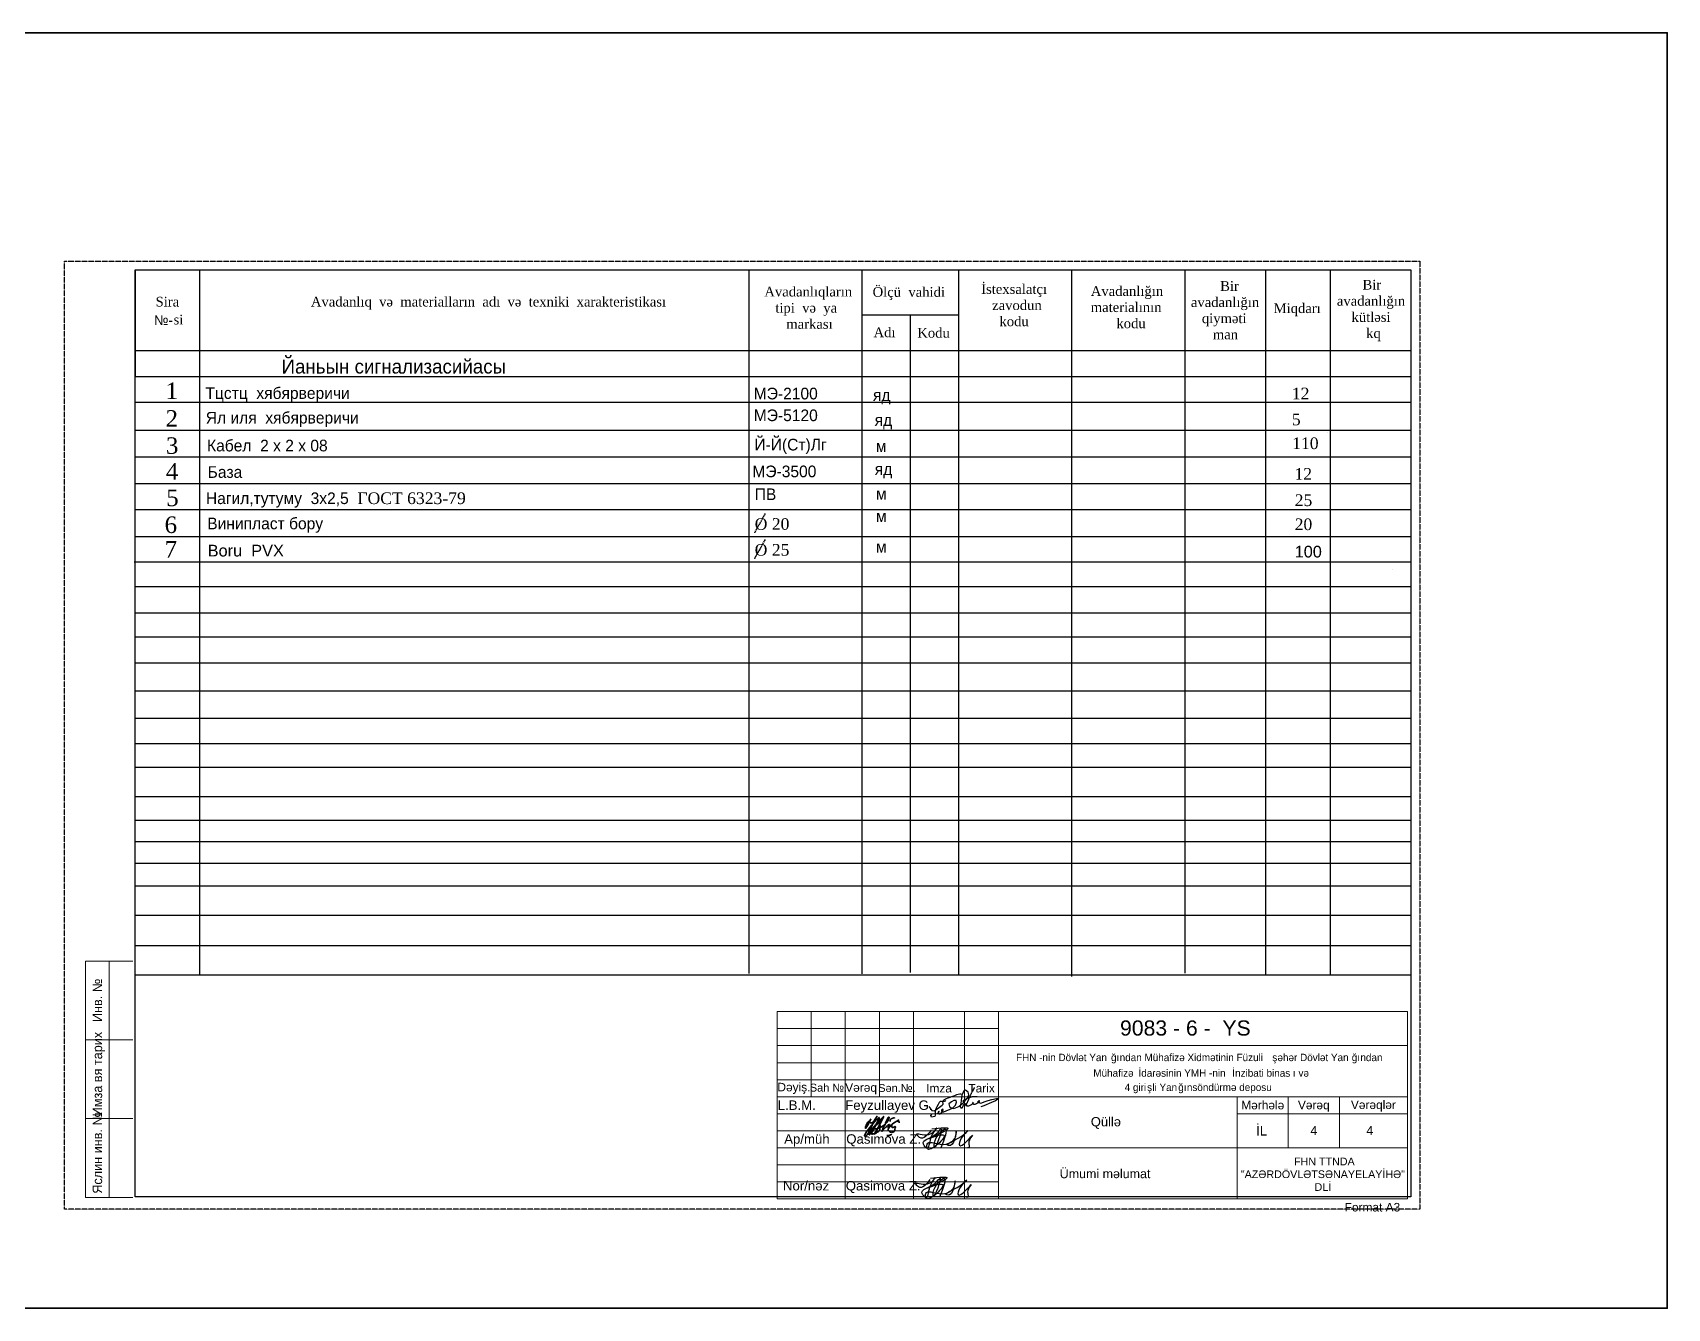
# Model space of a CAD drawing. Header units: millimetres. Extents: x 120281 to 1416367021, y -641565767 to 918373.
# Drawn here: x 1515712 to 1557668, y 556426 to 589163 of the extents above; entities that cross this region are included whole.
import ezdxf

# ---------------------------------------------------------------- set-up
doc = ezdxf.new("R2010")
doc.units = ezdxf.units.MM
doc.linetypes.add('ACAD_ISO02W100', pattern=[15, 12, -3])
doc.linetypes.add('CENTER', pattern=[50.8, 31.75, -6.35, 6.35, -6.35])
for name, color, linetype, lineweight in [('0_Ном._пера__1_Ном._пера__21', 7, 'Continuous', 30), ('0_Ном._пера__21', 7, 'Continuous', 35), ('0_Ном._пера__21_Ном._пера__7', 7, 'Continuous', 60), ('0_Ном._пера__7_Ном._пера__21', 7, 'Continuous', 30), ('cədvəl xətti-15', 7, 'Continuous', 15), ('cədvəl xətti-35', 7, 'Continuous', 35), ('Künc ştampının yazısı', 7, 'Continuous', 13), ('окна', 150, 'Continuous', 15), ('оси', 85, 'CENTER', 9), ('перегородка', 130, 'Continuous', 20), ('перегородка_Ном._пера__1', 7, 'Continuous', 15), ('размер', 90, 'Continuous', 40)]:
    doc.layers.add(name, color=color, linetype=linetype, lineweight=lineweight)
doc.layers.add('Trees', color=92, linetype='Continuous')
doc.layers.add('yer  alti  tel  kabeli', color=7, linetype='Continuous')
doc.styles.add('ARIAL', font='arial.ttf')
doc.styles.add('ARİAL', font='arial.ttf')
doc.styles.add('eeee', font='az97l01.TTF')
doc.styles.add('Segoe UI Light', font='segoeuil.ttf', dxfattribs={"width": 0.7})
doc.styles.add('Times New  Roman', font='times.ttf')
doc.styles.add('СГЕНЕРИР_СТИЛЬ_1', font='A3TI(LA).TTF')
doc.styles.add('тх', font='az97l01.TTF')

# ---------------------------------------------------------------- blocks, each defined once
blk = doc.blocks.new('imza')
at = {"layer": 'Trees', "color": 7, "lineweight": 35}
for points in [[(119720, 323671), (66422, 219944), (42890, 182637), (19967, 146297), (15300, 146297), (15300, 151548), (15300, 160199), (18817, 172635), (28167, 199489), (43494, 233005), (60112, 260506), (74006, 275754), (81247, 279703), (86499, 279703), (90251, 274776), (101934, 255493), (109353, 251051), (121336, 249109), (137421, 252022), (148648, 258819), (157824, 266372), (205102, 327179), (234949, 372477), (188278, 301645), (182164, 285472), (71039, 58567), (49297, 29796), (22297, 5315), (11999, 1421), (4890, 2720), (2153, 6441), (2153, 12680), (2153, 20998), (5657, 28003), (37175, 81506), (58069, 109161), (93158, 155604), (168836, 244492), (249359, 331849), (257092, 340239), (267608, 348560), (272179, 348560), (274632, 345775), (272513, 338421), (268929, 325976), (203932, 193993), (142303, 85970), (130681, 66803), (114116, 45299), (98340, 31119), (92665, 28851), (87444, 28851), (85288, 32367), (85288, 37925), (85288, 44958), (87785, 51878), (98000, 70822), (130411, 121776), (153236, 150731), (232390, 243285), (351751, 368187), (356609, 368187), (280335, 206621), (181882, 35886)], [(167136, 278349), (194691, 296062), (213990, 303970), (238885, 310721), (256638, 315535), (272291, 315535), (283870, 315535), (288695, 311333), (297931, 303288), (300852, 289924), (297572, 276036), (281361, 255206), (258010, 238040), (218752, 224087), (197993, 207372), (191226, 198858), (222154, 216298), (234032, 222996), (254203, 236686), (270940, 233782), (279104, 227565), (287462, 209110), (290183, 197066), (291281, 179704), (287836, 144642), (284270, 127093), (277886, 112915), (266529, 99357), (254031, 84436), (238452, 74448), (220952, 63228), (199475, 53640), (184462, 48973), (168676, 47383), (150237, 48242), (133752, 50038), (116228, 54219), (101027, 60416), (87626, 70611), (80826, 85804), (80826, 97798), (84626, 110592), (93027, 117788), (105628, 122386), (113861, 125390), (128629, 127783), (143203, 130145), (188423, 137473), (208420, 139584), (232323, 144536), (242885, 146724), (260979, 152750), (281350, 158414), (316662, 175080), (344127, 193380), (371539, 214476), (399090, 240115), (422514, 265598), (436403, 289010), (444708, 307514), (452855, 329232), (455833, 342579), (455833, 353795), (452179, 358621), (448393, 355754), (443175, 347926), (431148, 330820), (423464, 312790), (405582, 278084), (392800, 247509), (381371, 219323), (369936, 198963), (352731, 165608), (342564, 145896), (333386, 122755), (325788, 103596), (321219, 92074), (324285, 92074), (330880, 103244), (341696, 116427), (359107, 132905), (379155, 154789), (397358, 170872), (414305, 185281), (429715, 200550), (445524, 211968), (458145, 219271), (463857, 219271), (463857, 215022), (459473, 201745), (451237, 188202), (444707, 177465), (442469, 169480), (442469, 163240), (447517, 167090), (517041, 225315), (556686, 256394), (599532, 284291), (618334, 296532), (632144, 301800), (636726, 301800), (633761, 294931), (629347, 284702), (625366, 275480), (627697, 269475), (631605, 266781), (640634, 266781), (650741, 263010), (657067, 260650)], [(477209, 278739), (480314, 298392), (480314, 310116), (498253, 322873), (528957, 335286), (545658, 341551), (552098, 343967), (556652, 343967), (560453, 339788)], [(416076, 13564), (441715, 13213), (458574, 18127), (480976, 24657), (502998, 31077), (509500, 40944)], [(500295, 211291), (469701, 179690), (457620, 165559), (446670, 148138), (439881, 137337), (439881, 129823), (442153, 119815), (447100, 108759), (453312, 100716), (460795, 93379), (470068, 84285), (481124, 79974), (493395, 75189), (506395, 73483), (520532, 74529), (530621, 75973), (540432, 81089), (553371, 90326), (561192, 100700), (567337, 108853), (567337, 120783), (567337, 134994), (570340, 155600), (574321, 172086), (574321, 178197), (570767, 179902), (567354, 179902), (555552, 175781), (528326, 166273), (516876, 164269), (512184, 166685), (510620, 173223), (510620, 181607), (510620, 198280), (510620, 206239), (505354, 208939), (497818, 204818), (489111, 199738)]]:
    blk.add_lwpolyline(points, dxfattribs=at)

msp = doc.modelspace()

# ---------------------------------------------------------------- linework, layer by layer
for p, q in [((1518338.98757, 583078.2142), (1551083.48443, 583078.2142)), ((1518338.98757, 559286.64307), (1518338.98757, 583078.2142)), ((1518338.98757, 583078.2142), (1518338.98757, 581005.77769)), ((1518338.98757, 583078.2142), (1519996.93678, 583078.2142)), ((1519996.93678, 583078.2142), (1519996.93678, 564998.28849)), ((1519996.93678, 583078.2142), (1534089.50504, 583078.2142)), ((1534089.50504, 583078.2142), (1534089.50504, 565022.5237)), ((1534089.50504, 583078.2142), (1536990.91616, 583078.2142)), ((1536990.91616, 583078.2142), (1536990.91616, 565010.85909)), ((1536990.91616, 583078.2142), (1538234.37806, 583078.2142)), ((1538234.37806, 583078.2142), (1539477.83997, 583078.2142)), ((1539477.83997, 583078.2142), (1539477.83997, 564999.10388)), ((1539477.83997, 583078.2142), (1542379.25108, 583078.2142)), ((1542379.25108, 583078.2142), (1542379.25108, 564940.7242)), ((1542379.25108, 583078.2142), (1545280.6622, 583078.2142)), ((1545280.6622, 583078.2142), (1545280.6622, 565022.98802)), ((1545280.6622, 583078.2142), (1547353.09871, 583078.2142)), ((1547353.09871, 583078.2142), (1547353.09871, 564964.81219)), ((1547353.09871, 583078.2142), (1549011.04792, 583078.2142)), ((1549011.04792, 583078.2142), (1549011.04792, 564988.31128)), ((1551083.48443, 583078.2142), (1551083.48443, 559286.64307)), ((1536990.91616, 581919.65551), (1539477.83997, 581919.65551)), ((1538234.37806, 581919.65551), (1538234.37806, 565046.11339)), ((1518338.98757, 581005.77769), (1551083.48443, 581005.77769)), ((1518338.98757, 581005.77769), (1518338.98757, 580342.59801)), ((1518338.98757, 580342.59801), (1551083.48443, 580342.59801)), ((1518338.98757, 579681.65825), (1551083.48443, 579681.65825)), ((1518338.98757, 578966.54118), (1551083.48443, 578966.54118)), ((1548953.10602, 578896.64867), (1548953.10602, 578896.64867)), ((1518338.98757, 578274.09852), (1551083.48443, 578274.09852)), ((1518338.98757, 577591.83175), (1551083.48443, 577591.83175)), ((1518338.98757, 576930.11099), (1551083.48443, 576930.11099)), ((1518338.98757, 576229.93216), (1551083.48443, 576229.93216)), ((1518316.39263, 575581.99574), (1518373.72817, 575581.99574)), ((1518373.72817, 575581.99574), (1551097.05263, 575581.99574)), ((1550605.6937, 575398.77619), (1550605.6937, 575398.77619)), ((1550605.6937, 575398.77619), (1550605.6937, 575398.77619)), ((1551083.48443, 575398.77619), (1551083.48443, 575398.77619)), ((1551083.48443, 575398.77619), (1551083.48443, 575398.77619)), ((1518338.98757, 574948.544), (1551083.48443, 574948.544)), ((1518338.98757, 574272.74685), (1551083.48443, 574272.74685)), ((1518338.98757, 573659.30923), (1551083.48443, 573659.30923)), ((1518338.98757, 572991.91954), (1551083.48443, 572991.91954)), ((1518338.98757, 572271.70014), (1551083.48443, 572271.70014)), ((1518338.98757, 571571.31761), (1551083.48443, 571571.31761)), ((1518338.98757, 570917.62755), (1551083.48443, 570917.62755)), ((1518338.98757, 570311.20528), (1551083.48443, 570311.20528)), ((1518338.98757, 569564.30667), (1551083.48443, 569564.30667)), ((1518338.98757, 568957.24168), (1551083.48443, 568957.24168)), ((1518338.98757, 568408.63484), (1551083.48443, 568408.63484)), ((1518338.98757, 567850.10437), (1551083.48443, 567850.10437)), ((1518338.98757, 567265.36034), (1551083.48443, 567265.36034)), ((1518338.98757, 566519.20406), (1551083.48443, 566519.20406)), ((1518338.98757, 565733.90398), (1551083.48443, 565733.90398)), ((1518338.98757, 564981.7801), (1551083.48443, 564981.7801)), ((1551083.48443, 559286.64307), (1518338.98757, 559286.64307))]:
    msp.add_line(p, q)
at = {"color": 1, "lineweight": 35}
msp.add_lwpolyline([(1393712.40557, 589163.43754), (1557668.12304, 589163.43754), (1557668.12304, 556426.13315), (1393712.40557, 556426.13315)], close=True, dxfattribs=at)
at = {"color": 5, "lineweight": 30}
for points, knots in [([(1538770.57637, 560994.82829), (1538677.18307, 560871.90324), (1538555.79515, 560712.13141), (1538315.35622, 560970.96118), (1538732.71604, 560772.79481), (1539011.38931, 561171.98597), (1538709.49163, 560824.2419), (1538725.69111, 560441.84989), (1538453.43839, 560754.72752), (1538854.48079, 560783.04695), (1539147.09781, 561231.06144), (1538852.17062, 560396.96355), (1538849.33282, 560817.60968), (1539285.26356, 561232.77333), (1539111.399, 560779.43962), (1539020.89268, 560543.45383)], [0, 0, 0, 0, 345.4934598353, 449.0551047443, 754.3186253625, 1019.2944228152, 1307.0892382367, 1594.8437499946, 1724.5756506591, 2149.6909902928, 2330.9241346057, 2815.7813608775, 2901.1765404099, 3357.6695659859, 3853.3074750585, 3853.3074750585, 3853.3074750585, 3853.3074750585]), ([(1538788.89174, 561031.42591), (1539013.03273, 561056.46384), (1539528.99469, 561114.09997), (1538337.69331, 560635.49786), (1539258.72235, 560996.52936), (1538959.7765, 560616.69735), (1538655.24923, 560430.77009), (1538657.55429, 560757.93112), (1539088.74113, 560534.54506), (1539424.37757, 560729.33815), (1539414.18415, 561089.35527), (1539399.42137, 560581.81284), (1539066.57869, 560617.50852), (1539514.41145, 560774.05989), (1539846.13944, 561105.86774), (1539495.2291, 560800.49167), (1539486.69628, 560460.72906), (1539983.65482, 561050.10949), (1539730.98787, 560740.08363), (1539737.41011, 560641.41141), (1539770.02407, 560534.65338), (1539718.69243, 560541.56702), (1539704.68344, 560543.45383)], [0, 0, 0, 0, 415.1590765927, 955.6765446144, 1343.71674153, 1621.244504429, 1920.6189349209, 2018.2131781089, 2360.1085550144, 2849.3481223055, 2898.1452438216, 3275.4404278031, 3336.4931341776, 3739.503061596, 3977.8317585811, 4362.2800926847, 4429.3764596683, 4851.7339760025, 5029.6114501383, 5102.8071329227, 5200.4013768294, 5237.0332286429, 5237.0332286429, 5237.0332286429, 5237.0332286429]), ([(1538740.10808, 559728.07528), (1538646.71479, 559605.15023), (1538525.32687, 559445.3784), (1538284.88794, 559704.20818), (1538702.24776, 559506.04181), (1538980.92102, 559905.23296), (1538679.02335, 559557.48889), (1538695.22283, 559175.09689), (1538422.9701, 559487.97451), (1538824.0125, 559516.29394), (1539116.62953, 559964.30844), (1538821.70233, 559130.21054), (1538818.86454, 559550.85667), (1539254.79527, 559966.02032), (1539080.93071, 559512.68661), (1538990.4244, 559276.70082)], [0, 0, 0, 0, 345.4934598353, 449.0551047443, 754.3186253625, 1019.2944228152, 1307.0892382367, 1594.8437499946, 1724.5756506591, 2149.6909902928, 2330.9241346057, 2815.7813608775, 2901.1765404099, 3357.6695659859, 3853.3074750585, 3853.3074750585, 3853.3074750585, 3853.3074750585]), ([(1538758.42345, 559764.6729), (1538982.56444, 559789.71083), (1539498.5264, 559847.34697), (1538307.22503, 559368.74485), (1539228.25407, 559729.77635), (1538929.30822, 559349.94434), (1538624.78095, 559164.01709), (1538627.086, 559491.17811), (1539058.27284, 559267.79205), (1539393.90928, 559462.58514), (1539383.71587, 559822.60226), (1539368.95308, 559315.05983), (1539036.1104, 559350.75551), (1539483.94316, 559507.30688), (1539815.67116, 559839.11473), (1539464.76081, 559533.73866), (1539456.228, 559193.97605), (1539953.18654, 559783.35648), (1539700.51959, 559473.33063), (1539706.94183, 559374.6584), (1539739.55578, 559267.90037), (1539688.22415, 559274.81401), (1539674.21515, 559276.70082)], [0, 0, 0, 0, 415.1590765927, 955.6765446144, 1343.71674153, 1621.244504429, 1920.6189349209, 2018.2131781089, 2360.1085550144, 2849.3481223055, 2898.1452438216, 3275.4404278031, 3336.4931341776, 3739.503061596, 3977.8317585811, 4362.2800926847, 4429.3764596683, 4851.7339760025, 5029.6114501383, 5102.8071329227, 5200.4013768294, 5237.0332286429, 5237.0332286429, 5237.0332286429, 5237.0332286429])]:
    msp.add_open_spline(points, degree=3, knots=knots, dxfattribs=at)
at = {"layer": '0_Ном._пера__1_Ном._пера__21', "color": 5, "linetype": 'Continuous', "lineweight": 30}
for points, knots in [([(1539880.92328, 562092.35232), (1539880.59333, 562091.69362), (1539880.26442, 562091.03345), (1539879.93646, 562090.37187), (1539879.28022, 562089.04807), (1539878.43286, 562087.69133), (1539877.78203, 562086.35725), (1539876.48042, 562083.68916), (1539875.23092, 562080.99833), (1539873.94414, 562078.29258), (1539871.37058, 562072.8811), (1539868.81196, 562067.40267), (1539866.20146, 562061.88892), (1539865.17167, 562059.71385), (1539864.108, 562057.53371), (1539863.05796, 562055.34998), (1539861.79018, 562052.71341), (1539860.52322, 562050.08238), (1539859.23224, 562047.46029), (1539857.94129, 562044.83825), (1539856.65809, 562042.22291), (1539855.34669, 562039.61558), (1539852.72389, 562034.40092), (1539850.05756, 562029.21525), (1539847.3656, 562024.05264), (1539841.98167, 562013.7274), (1539836.47444, 562003.49699), (1539830.91622, 561993.32426), (1539824.43978, 561981.47103), (1539817.89169, 561969.69609), (1539811.37639, 561957.94172), (1539806.67842, 561949.46601), (1539801.99793, 561941.00144), (1539797.3732, 561932.52537), (1539792.74847, 561924.04929), (1539788.17642, 561915.55854), (1539783.69011, 561907.0425), (1539774.7175, 561890.01042), (1539766.08618, 561872.87713), (1539758.04532, 561855.55971), (1539755.70993, 561850.53004), (1539753.42821, 561845.48461), (1539751.19852, 561840.42183), (1539746.73913, 561830.29624), (1539742.49912, 561820.10072), (1539738.53425, 561809.81819), (1539737.78199, 561807.86729), (1539737.07682, 561805.91319), (1539736.33829, 561803.94603), (1539735.59975, 561801.97886), (1539734.79575, 561800.00493), (1539734.06559, 561798.0219), (1539732.60524, 561794.05578), (1539731.18425, 561790.05439), (1539729.72794, 561786.03685), (1539728.35217, 561782.24146), (1539726.96968, 561778.4274), (1539725.56282, 561774.60018), (1539724.42029, 561771.49202), (1539723.23438, 561768.37646), (1539722.05047, 561765.2557), (1539720.92582, 561762.29115), (1539719.84114, 561759.32148), (1539718.66253, 561756.35227), (1539718.07963, 561754.8838), (1539717.2373, 561753.41675), (1539716.6407, 561751.95394)], [0, 0, 0, 0, 1, 1, 1, 2, 2, 2, 3, 3, 3, 4, 4, 4, 5, 5, 5, 6, 6, 6, 7, 7, 7, 8, 8, 8, 9, 9, 9, 10, 10, 10, 11, 11, 11, 12, 12, 12, 13, 13, 13, 14, 14, 14, 15, 15, 15, 16, 16, 16, 17, 17, 17, 18, 18, 18, 19, 19, 19, 20, 20, 20, 21, 21, 21, 22, 22, 22, 22]), ([(1539673.6032, 561654.43068), (1539672.90263, 561652.70658), (1539672.20752, 561650.97415), (1539671.51585, 561649.23425), (1539670.13239, 561645.75415), (1539668.49934, 561642.25344), (1539667.12619, 561638.72082), (1539664.37989, 561631.65558), (1539661.6279, 561624.49975), (1539658.72176, 561617.30913), (1539658.08148, 561615.7249), (1539657.53351, 561614.13736), (1539656.88247, 561612.55934)], [0, 0, 0, 0, 1, 1, 1, 2, 2, 2, 3, 3, 3, 4, 4, 4, 4]), ([(1539717.14225, 561751.94038), (1539716.54667, 561750.47752), (1539715.94527, 561749.01899), (1539715.33868, 561747.56456), (1539714.12534, 561744.65533), (1539712.62474, 561741.7781), (1539711.37361, 561738.90011), (1539708.87131, 561733.14405), (1539706.28623, 561727.44318), (1539703.69498, 561721.78716), (1539700.52289, 561714.86331), (1539697.31484, 561708.00421), (1539694.1328, 561701.17694), (1539690.95077, 561694.34966), (1539687.79242, 561687.55473), (1539684.71885, 561680.76716), (1539682.96605, 561676.89631), (1539681.25739, 561673.02705), (1539679.56918, 561669.15657), (1539678.17971, 561665.971), (1539676.88001, 561662.78352), (1539675.54724, 561659.59261), (1539674.83091, 561657.87759), (1539673.71222, 561656.17383), (1539673.01035, 561654.44977)], [0, 0, 0, 0, 1, 1, 1, 2, 2, 2, 3, 3, 3, 4, 4, 4, 5, 5, 5, 6, 6, 6, 7, 7, 7, 8, 8, 8, 8])]:
    msp.add_open_spline(points, degree=3, knots=knots, dxfattribs=at)
at = {"layer": '0_Ном._пера__21', "color": 5, "linetype": 'Continuous', "lineweight": 30, "flags": 128}
msp.add_lwpolyline([(1538712.55136, 561607.55903), (1538793.22051, 561506.00189), (1538860.98574, 561490.37384), (1539058.62632, 561639.25675, 1.2496403785), (1538983.05567, 561710.08853, 0.0792582279), (1538874.88625, 561482.55984), (1538874.88625, 561385.31868), (1538864.46082, 561348.85326), (1538783.66388, 561334.96164), (1538763.68191, 561375.7682), (1538795.82689, 561417.443), (1538925.27571, 561428.7299), (1538954.63117, 561436.26657), (1538982.57951, 561479.86515), (1538972.49784, 561486.32788), (1538953.1485, 561456.14349), (1538968.94613, 561417.19216), (1538993.14529, 561417.19216), (1539074.70332, 561475.77511), (1539085.05964, 561517.17378), (1539069.79768, 561538.4178), (1539041.70927, 561518.23874), (1539035.45825, 561482.31174), (1539051.9782, 561459.45171), (1539099.23146, 561470.88173), (1539323.47668, 561559.55956), (1539396.69863, 561642.31679), (1539421.97763, 561713.74934), (1539416.56555, 561756.61843), (1539359.45594, 561756.61843), (1539292.08721, 561724.83541), (1539226.00218, 561670.16948), (1539240.22133, 561606.77073), (1539290.53555, 561572.88521), (1539351.67494, 561557.24884), (1539400.6528, 561571.23348), (1539483.82062, 561608.11593), (1539585.27487, 561690.27591), (1539706.84502, 561821.38221), (1539739.20541, 561908.78642), (1539719.96407, 561976.96171), (1539651.74486, 562025.03404), (1539613.26218, 562004.05705), (1539564.28432, 561895.67581), (1539533.67314, 561693.77208), (1539520.57372, 561607.37152), (1539538.92078, 561574.02829), (1539566.03353, 561574.02829), (1539602.76691, 561631.71506), (1539634.85701, 561682.10995), (1539662.24014, 561648.32189), (1539696.34974, 561625.59679), (1539742.70383, 561625.59679), (1539808.0087, 561659.07203), (1539855.12007, 561693.01418), (1539848.54641, 561716.00725), (1539834.85127, 561697.39383), (1539858.4069, 561668.92624), (1539899.49243, 561662.35676), (1539935.64766, 561684.25492), (1540013.43624, 561730.24107), (1540013.43624, 561750.49686), (1539993.71516, 561750.49686), (1539961.9424, 561717.64962), (1540047.40029, 561694.10909), (1540158.47274, 561733.7894), (1540233.67056, 561757.80509), (1540329.30777, 561781.42435), (1540447.58452, 561810.63484), (1540507.94046, 561810.63484), (1540474.41244, 561787.46646), (1540425.31469, 561753.53916), (1540318.86458, 561707.27088), (1540123.75998, 561619.80162), (1540049.04524, 561599.59774)], format="xyb", dxfattribs=at)
at = {"layer": '0_Ном._пера__7_Ном._пера__21', "color": 5, "linetype": 'Continuous', "lineweight": 30, "flags": 128}
for points in [[(1539148.50866, 561755.48944), (1539132.56393, 561741.3632), (1539110.35442, 561730.06328), (1539092.58635, 561730.06328), (1539080.46683, 561738.77242), (1539076.3479, 561752.07139), (1539079.99113, 561762.52066), (1539089.1804, 561771.0703), (1539112.39891, 561784.37671), (1539139.95131, 561800.16685), (1539238.45592, 561838.69546), (1539305.04037, 561864.73897), (1539356.45245, 561882.58195), (1539402.02767, 561898.39921), (1539434.21684, 561910.49044), (1539468.76356, 561919.95294), (1539505.21886, 561928.02728), (1539525.75362, 561928.80935), (1539544.91238, 561929.53902)], [(1539622.43676, 561739.97716), (1539612.65084, 561737.18488), (1539608.08804, 561735.88294), (1539600.94714, 561735.88294), (1539597.55501, 561736.63302), (1539594.50497, 561738.06318), (1539594.50497, 561741.18616), (1539598.20234, 561746.73564), (1539606.82721, 561755.34749), (1539624.34073, 561772.47229), (1539639.56787, 561784.11035), (1539657.42233, 561796.63575), (1539676.3906, 561806.87767), (1539705.35097, 561822.2129), (1539729.19377, 561831.70412), (1539756.60493, 561841.32559), (1539778.93423, 561847.32751), (1539806.24057, 561855.21151), (1539829.90484, 561859.29094), (1539841.00269, 561860.64987), (1539861.81273, 561863.23693), (1539881.42833, 561864.80002), (1539890.8065, 561865.36517), (1539903.62633, 561865.61452), (1539921.10529, 561865.61452), (1539950.43309, 561865.98296)]]:
    msp.add_lwpolyline(points, dxfattribs=at)
at = {"layer": 'cədvəl xətti-15', "lineweight": 15}
for p, q in [((1534821.47298, 563604.19404), (1540505.52389, 563604.19404)), ((1534821.47298, 563166.95866), (1540505.52389, 563166.95866)), ((1534821.47298, 562729.72328), (1540505.52389, 562729.72328)), ((1534821.47298, 561418.01713), (1540505.52389, 561418.01713)), ((1534821.47298, 560980.78175), (1540505.52389, 560980.78175)), ((1534821.47298, 560543.54637), (1540505.52389, 560543.54637)), ((1534821.47298, 560106.31099), (1540505.52389, 560106.31099)), ((1534821.47298, 559669.0756), (1540505.52389, 559669.0756))]:
    msp.add_line(p, q, dxfattribs=at)
at = {"layer": 'cədvəl xətti-35', "lineweight": 15}
for p, q in [((1535695.9347, 564041.42942), (1535695.9347, 561855.25251)), ((1536570.40546, 564041.42942), (1536570.40546, 559231.84022)), ((1537444.87622, 564041.42942), (1537444.87622, 561855.25251)), ((1538319.34698, 564041.42942), (1538319.34698, 559231.84022)), ((1539631.05313, 564041.42942), (1539631.05313, 559231.84022)), ((1540505.52389, 559231.84022), (1540505.52389, 564041.42942)), ((1540505.52389, 564041.42942), (1540505.52389, 559231.84022)), ((1534821.47298, 562292.48789), (1540505.52389, 562292.48789)), ((1534821.47298, 561855.25251), (1540505.52389, 561855.25251)), ((1546626.81923, 559231.84022), (1546626.81923, 561855.25251)), ((1547938.5246, 560543.54354), (1547938.52491, 561855.25251)), ((1549250.23105, 560543.54354), (1549250.23135, 561855.25251))]:
    msp.add_line(p, q, dxfattribs=at)
for points in [[(1534821.47298, 564041.42942), (1550999.17305, 564041.42942), (1550999.17305, 559231.84022), (1534821.47298, 559231.84022)], [(1550999.17305, 563166.95866), (1540505.52389, 563166.95866), (1540505.52389, 561855.25251), (1550999.17305, 561855.25251)], [(1550999.17305, 561418.01713), (1546626.81923, 561418.01713), (1546626.81923, 561855.25251), (1550999.17305, 561855.25251)]]:
    msp.add_lwpolyline(points, close=True, dxfattribs=at)
msp.add_lwpolyline([(1540505.52389, 560543.54637), (1550999.17355, 560543.54238)], dxfattribs=at)
at = {"layer": 'yer  alti  tel  kabeli', "color": 0, "linetype": 'ACAD_ISO02W100', "lineweight": 25, "ltscale": 0.6}
msp.add_lwpolyline([(1551313.2302, 558971.76642), (1516530.11921, 558971.76642), (1516530.11921, 583302.84801), (1551313.2302, 583302.84801)], close=True, dxfattribs=at)
at = {"layer": 'окна', "color": 0, "ltscale": 2}
for p, q in [((1517071.55046, 559271.53133), (1517071.55046, 565337.87484)), ((1517071.55046, 565337.87484), (1518284.81916, 565337.87484)), ((1517678.18481, 565337.87484), (1517678.18481, 559271.53133)), ((1517071.55046, 563315.76033), (1518284.81916, 563315.76033)), ((1517071.55046, 561293.64583), (1518284.81916, 561293.64583)), ((1518284.81916, 559271.53133), (1517071.55046, 559271.53133))]:
    msp.add_line(p, q, dxfattribs=at)
at = {"layer": 'оси', "color": 0, "lineweight": 30}
for p, q in [((1534513.40137, 576823.38544), (1534236.0645, 576323.75567)), ((1534513.40137, 576160.64813), (1534236.0645, 575661.01835))]:
    msp.add_line(p, q, dxfattribs=at)

# ---------------------------------------------------------------- block references
at = {"lineweight": 15, "xscale": 0.0013780473154929, "yscale": 0.0013780473154929, "zscale": 0.0013780473154929}
msp.add_blockref('imza', (1537063.20339, 560839.9301), dxfattribs=at)

# ---------------------------------------------------------------- texts
at = {"color": 0, "lineweight": 20, "style": 'ARIAL'}
msp.add_text('Qüllə', height=237.442813, dxfattribs=at).set_placement((1542871.33839, 561096.21117))
at = {"color": 0, "lineweight": 15, "ltscale": 2, "style": 'ARİAL'}
msp.add_text('Ümumi məlumat', height=228.9951504, dxfattribs=at).set_placement((1542072.80494, 559766.19942))
at = {"attachment_point": 1, "style": 'eeee'}
for s, insert, char_height, width in [('{\\fTimes New Roman|b0|i0|c238|p18;İstexsalatçı\\P   zavodun\\P     kodu}', (1540057.63112, 582709.22455), 248.6923812, 2337.2863346), ('{\\fTimes New Roman|b0|i0|c238|p18;        Bir\\Pavadanlığın\\P   qiyməti\\P      man}', (1545440.11062, 582787.17948), 248.6923812, 5643.3738119), ('{\\fTimes New Roman|b0|i0|c238|p18;       Bir\\Pavadanlığın\\P    kütləsi\\P        kq}', (1549187.20707, 582820.0102), 248.6923812, 1672.4846953), ('{\\fTimes New Roman|b0|i0|c238|p18;  Sira                                    Avadanlıq  və  materialların  adı  və  texniki  xarakteristikası}', (1518679.21166, 582384.97131), 248.6923812, 15055.853747), ('{\\fTimes New Roman|b0|i0|c238|p18;Avadanlıqların\\P   tipi  və  ya\\P      markası}', (1534491.82954, 582642.4461), 248.6923812, 2079.6322251), ('{\\fTimes New Roman|b0|i0|c238|p18;Ölçü  vahidi}', (1537270.92482, 582634.52988), 248.6923812, 2051.4906402), ('{\\fTimes New Roman|b0|i0|c238|p18;    Avadanlığın\\P    materialının\\P           kodu}', (1542495.59996, 582657.70824), 248.6923812, 2439.7910949), ('{\\fTimes New Roman|b0|i0|c238|p18;si}', (1519328.27515, 581925.5456), 248.6923812, 1344.7983524), ('{\\fTimes New Roman|b0|i0|c238|p18;Miqdarı}', (1547562.94712, 582217.22425), 248.6923812, 1367.2077546), ('{\\fArial|b0|i0|c204|p34;№\\fArial|b0|i0|c238|p34;-}', (1518826.29484, 581908.35906), 248.6923812, 573.6913146), ('{\\fTimes New Roman|b0|i0|c238|p18;Adı}', (1537294.77946, 581597.9621), 248.6923812, 775.2725694), ('{\\fTimes New Roman|b0|i0|c238|p18;Kodu}', (1538417.30426, 581586.10538), 248.6923812, 918.3997633), ('{\\fTimes New Roman|b0|i0|c0|p18;1}', (1519123.08859, 580186.04947), 423.4150674, 484.2415763), ('яд', (1537279.33529, 580011.6814), 299.004342, 775.2725694), ('{\\fTimes New Roman|b0|i0|c238|p18;12}', (1548031.344, 580052.60622), 299.0043417, 484.2415763), ('{\\fTimes New Roman|b0|i0|c0|p18;2}', (1519122.43928, 579475.64396), 423.4150674, 484.2415763), ('яд', (1537322.6368, 579371.31638), 299.004342, 775.2725694), ('{\\fTimes New Roman|b0|i0|c238|p18;5}', (1548031.53332, 579387.3257), 299.0043417, 483.0466823), ('{\\fTimes New Roman|b0|i0|c0|p18;3}', (1519131.89875, 578779.11254), 423.4150674, 484.2415763), ('м', (1537353.34249, 578699.97636), 299.00434, 775.2725694), ('{\\fTimes New Roman|b0|i0|c238|p18;110}', (1548040.06552, 578776.02405), 299.0043417, 483.0466823), ('{\\fTimes New Roman|b0|i0|c0|p18;4}', (1519129.6434, 578117.07306), 423.4150674, 483.0466823), ('яд', (1537325.32242, 578112.15826), 299.004342, 775.2725694), ('{\\fTimes New Roman|b0|i0|c238|p18;12}', (1548098.23302, 577989.4715), 299.0043417, 483.0466823), ('{\\fTimes New Roman|b0|i0|c0|p18;5}', (1519139.0479, 577437.5078), 423.4150674, 483.0466823), ('м', (1537356.02811, 577478.10988), 299.00434, 775.2725694), ('{\\fTimes New Roman|b0|i0|c238|p18;25}', (1548103.90997, 577314.04689), 299.0043417, 483.0466823), ('{\\fTimes New Roman|b0|i0|c0|p18;6}', (1519098.58188, 576747.37533), 423.4150674, 483.0466823), ('м', (1537356.02811, 576903.01169), 299.00434, 775.2725694), ('{\\fTimes New Roman|b0|i0|c238|p18;20}', (1548103.90997, 576696.18613), 299.0043417, 483.0466823), ('{\\fTimes New Roman|b0|i0|c0|p18;7}', (1519098.28546, 576114.69145), 423.4150674, 483.0466823), ('м', (1537356.02811, 576118.48998), 299.00434, 775.2725694)]:
    msp.add_mtext(s, dxfattribs=dict(at, insert=insert, char_height=char_height, width=width))
at = {"insert": (1548103.90997, 575995.06558), "char_height": 299.0043417, "attachment_point": 1, "style": 'ARİAL'}
msp.add_mtext('{\\fArial|b0|i0|c238|p34;100}', dxfattribs=at)
at = {"lineweight": 15, "style": 'ARİAL'}
for s, insert, char_height, attachment_point in [('Imza', (1538975.20006, 562073.8702), 218.617691, 5), ('Tarix', (1540068.28851, 562073.8702), 218.617691, 5), ('{\\fArial|b0|i0|c238|p34;4}', (1548507.82026, 561105.78819), 231.0158058, 1), ('{\\fArial|b0|i0|c238|p34;4}', (1549941.20558, 561102.853), 231.0158058, 1)]:
    msp.add_mtext(s, dxfattribs=dict(at, insert=insert, char_height=char_height, attachment_point=attachment_point))
at = {"layer": '0_Ном._пера__21_Ном._пера__7', "style": 'СГЕНЕРИР_СТИЛЬ_1'}
for s, height, p in [('FHN -nin Dövlət Yan', 190.349216, (1540951.8417, 562769.39197)), ('ğı', 190.349216, (1543390.28528, 562769.39197)), ('ndan Mühafizə Xidmətinin Füzuli ', 190.349216, (1543612.0564, 562769.39197)), ('ş', 190.34922, (1547529.01738, 562769.39197)), ('əhər Dövlət Yan', 190.349216, (1547661.97618, 562769.39197)), ('ğı', 190.349216, (1549568.84424, 562769.39197)), ('ndan', 190.349216, (1549790.61536, 562769.39197)), (' Mühafizə ', 190.349216, (1542865.39666, 562368.90689)), ('İ', 190.34922, (1544092.14932, 562368.90689)), ('darəsinin YMH -nin ', 190.349216, (1544166.02974, 562368.90689)), ('ğı', 190.349216, (1545114.6596, 562003.05176)), ('İ', 190.34922, (1546501.11863, 562368.90689)), ('nzibati binas', 190.349216, (1546574.99905, 562368.90689)), ('ı ', 190.349216, (1548053.25678, 562368.90689)), ('və', 190.349216, (1548201.01763, 562368.90689)), ('4 giri', 190.349216, (1543740.1461, 562003.05176)), ('ş', 190.34922, (1544316.51729, 562003.05176)), ('li Yan', 190.349216, (1544449.47609, 562003.05176)), ('nsöndürmə deposu', 190.349216, (1545336.43072, 562003.05176))]:
    msp.add_text(s, height=height, dxfattribs=at).set_placement(p)
at = {"layer": 'Künc ştampının yazısı', "lineweight": 15, "attachment_point": 5, "style": 'ARİAL'}
for s, insert, char_height in [('Dəyiş.', (1535251.23219, 562069.73658), 218.617691), ('Sah №.', (1536138.11769, 562087.43936), 201.128275), ('Vərəq', (1536975.3958, 562059.50094), 218.617691), ('Sən.№.', (1537894.23793, 562078.80099), 201.128275), ('Mərhələ', (1547284.09976, 561640.22635), 218.617691), ('Vərəq', (1548594.64095, 561610.85459), 218.617691), ('Vərəqlər', (1550124.37626, 561616.21469), 218.617691), ('İL ', (1547254.74978, 560982.80076), 244.851814), ('Format A3', (1550099.9256, 559019.22621), 218.617691)]:
    msp.add_mtext(s, dxfattribs=dict(at, insert=insert, char_height=char_height))
at = {"layer": 'Künc ştampının yazısı', "char_height": 182.970035, "attachment_point": 7, "style": 'Segoe UI Light'}
for s, insert in [('{\\f@Arial Unicode MS|b0|i0|c238|p34;\\H1.3257x;\\W1;Ap/müh\\H0.75432x;      \\H1.3257x;Qasimova Z.}', (1535000.41193, 560576.75323)), ('{\\f@Arial Unicode MS|b0|i0|c238|p34;\\H1.3257x;\\W1;Nor/nəz\\H0.75432x;      \\H1.3257x;Qasimova Z.}', (1534969.1636, 559384.14477))]:
    msp.add_mtext(s, dxfattribs=dict(at, insert=insert))
at = {"layer": 'Künc ştampının yazısı', "color": 7, "lineweight": 15, "insert": (1548828.10697, 559866.68859), "char_height": 196.63275891, "attachment_point": 5, "style": 'Times New  Roman'}
msp.add_mtext('{\\fArial|b0|i0|c238|p34;\\C256; FHN TTNDA\\P"AZ\\fArial|b0|i0|c0|p34;Ə\\fArial|b0|i0|c238|p34;RDÖVL\\fArial|b0|i0|c0|p34;Ə\\fArial|b0|i0|c238|p34;TS\\fArial|b0|i0|c0|p34;Ə\\fArial|b0|i0|c238|p34;NAYE\\fArial|b0|i0|c204|p34;L\\fArial|b0|i0|c238|p34;AYİH\\fArial|b0|i0|c0|p34;Ə\\fArial|b0|i0|c238|p34;" \\fArial|b0|i0|c204|p34;\\P\\fArial|b0|i0|c238|p34;DLİ}', dxfattribs=at)
at = {"layer": 'окна', "color": 0, "lineweight": 20, "ltscale": 2, "style": 'eeee'}
msp.add_text('Йаньын сигнализасийасы', height=359.9028073, dxfattribs=at).set_placement((1522099.07237, 580416.392))
at = {"layer": 'окна', "color": 0, "ltscale": 2, "attachment_point": 1}
for s, insert, char_height, width, style in [('Тцстц  хябярверичи', (1520145.74949, 580064.08799), 299.0043417, 6018.8567261, 'eeee'), ('МЭ-2100', (1534220.44035, 580051.72722), 299.004342, 1679.478722, 'eeee'), ('Ял иля  хябярверичи', (1520155.11815, 579432.02097), 299.0043417, 6018.8567261, 'eeee'), ('МЭ-5120', (1534220.81017, 579493.35714), 299.004342, 1679.478722, 'eeee'), ('\\pt2206;Кабел  2 х 2 х 08', (1520187.77165, 578717.11498), 299.0043417, 4955.1334261, 'eeee'), ('База', (1520201.82754, 578037.95525), 299.004342, 6018.8567261, 'eeee'), ('МЭ-3500', (1534184.56042, 578053.56929), 299.004342, 1679.478722, 'eeee'), ('Нагил,тутуму  3х2,5  {\\fTimes New Roman|b0|i0|c204|p18;ГОСТ 6323-79}', (1520157.96809, 577365.1234), 299.0043417, 7858.4430818, 'eeee'), ('ПВ', (1534244.1874, 577467.21542), 299.004342, 2221.5603835, 'тх'), ('Винипласт бору', (1520192.11246, 576718.54822), 299.0043417, 6018.8567261, 'eeee'), ('{\\fTimes New Roman|b0|i0|c204|p18;О \\fTimes New Roman|b0|i0|c238|p18;20}', (1534244.1874, 576704.64052), 299.0043417, 2221.5603835, 'eeee'), (' Bоru  PVX', (1520087.06733, 576021.13425), 300.000578, 4553.4787434, 'ARİAL'), ('{\\fTimes New Roman|b0|i0|c204|p18;О \\fTimes New Roman|b0|i0|c238|p18;25}', (1534244.1874, 576041.9032), 299.0043417, 2221.5603835, 'eeee')]:
    msp.add_mtext(s, dxfattribs=dict(at, insert=insert, char_height=char_height, width=width, style=style))
at = {"layer": 'окна', "color": 0, "linetype": 'ByBlock', "lineweight": 25, "ltscale": 2, "insert": (1534236.02924, 578740.79769), "char_height": 299.004342, "width": 7564.0137721, "attachment_point": 1, "style": 'eeee'}
msp.add_mtext('Й-Й(Ст)Лг', dxfattribs=at)
at = {"layer": 'перегородка', "color": 0, "lineweight": 20, "insert": (1534646.65546, 561760.78092), "char_height": 242.5638663, "attachment_point": 1, "style": 'ARIAL'}
msp.add_mtext('  L.B.M.        Feyzullayev G.', dxfattribs=at)
at = {"layer": 'перегородка_Ном._пера__1', "linetype": 'Continuous', "lineweight": 15, "insert": (1543620.94517, 563814.49089), "char_height": 389.161128, "attachment_point": 1, "style": 'ARİAL'}
msp.add_mtext('{\\fArial|b0|i0|c238|p34;9083} -{\\fArial|b0|i0|c238|p34; 6 -}  YS', dxfattribs=at)
at = {"layer": 'размер', "color": 0, "lineweight": 9, "style": 'eeee'}
for s, height, p in [('    Инв. №', 242.65374, (1517494.39729, 563410.85263)), ('Имза вя тарих', 242.6537403, (1517494.39729, 561354.19228)), ('Яслин инв. №', 242.6537403, (1517494.39729, 559366.62362))]:
    msp.add_text(s, height=height, rotation=90, dxfattribs=at).set_placement(p)

doc.saveas('drawing.dxf')
